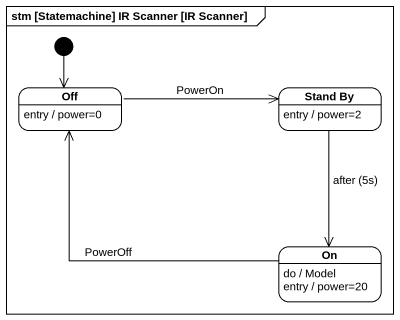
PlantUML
@startuml
mainframe stm [Statemachine] IR Scanner [IR Scanner]
hide empty description
state Off
Off : entry / power=0
state "Stand By" as Stand_By
Stand_By : entry / power=2
state "On" as On_
On_ : do / Model
On_ : entry / power=20
[*] --> Off
Off -right-> Stand_By : PowerOn
Stand_By --> On_ : after (5s)
On_ -up-> Off : PowerOff
@enduml
